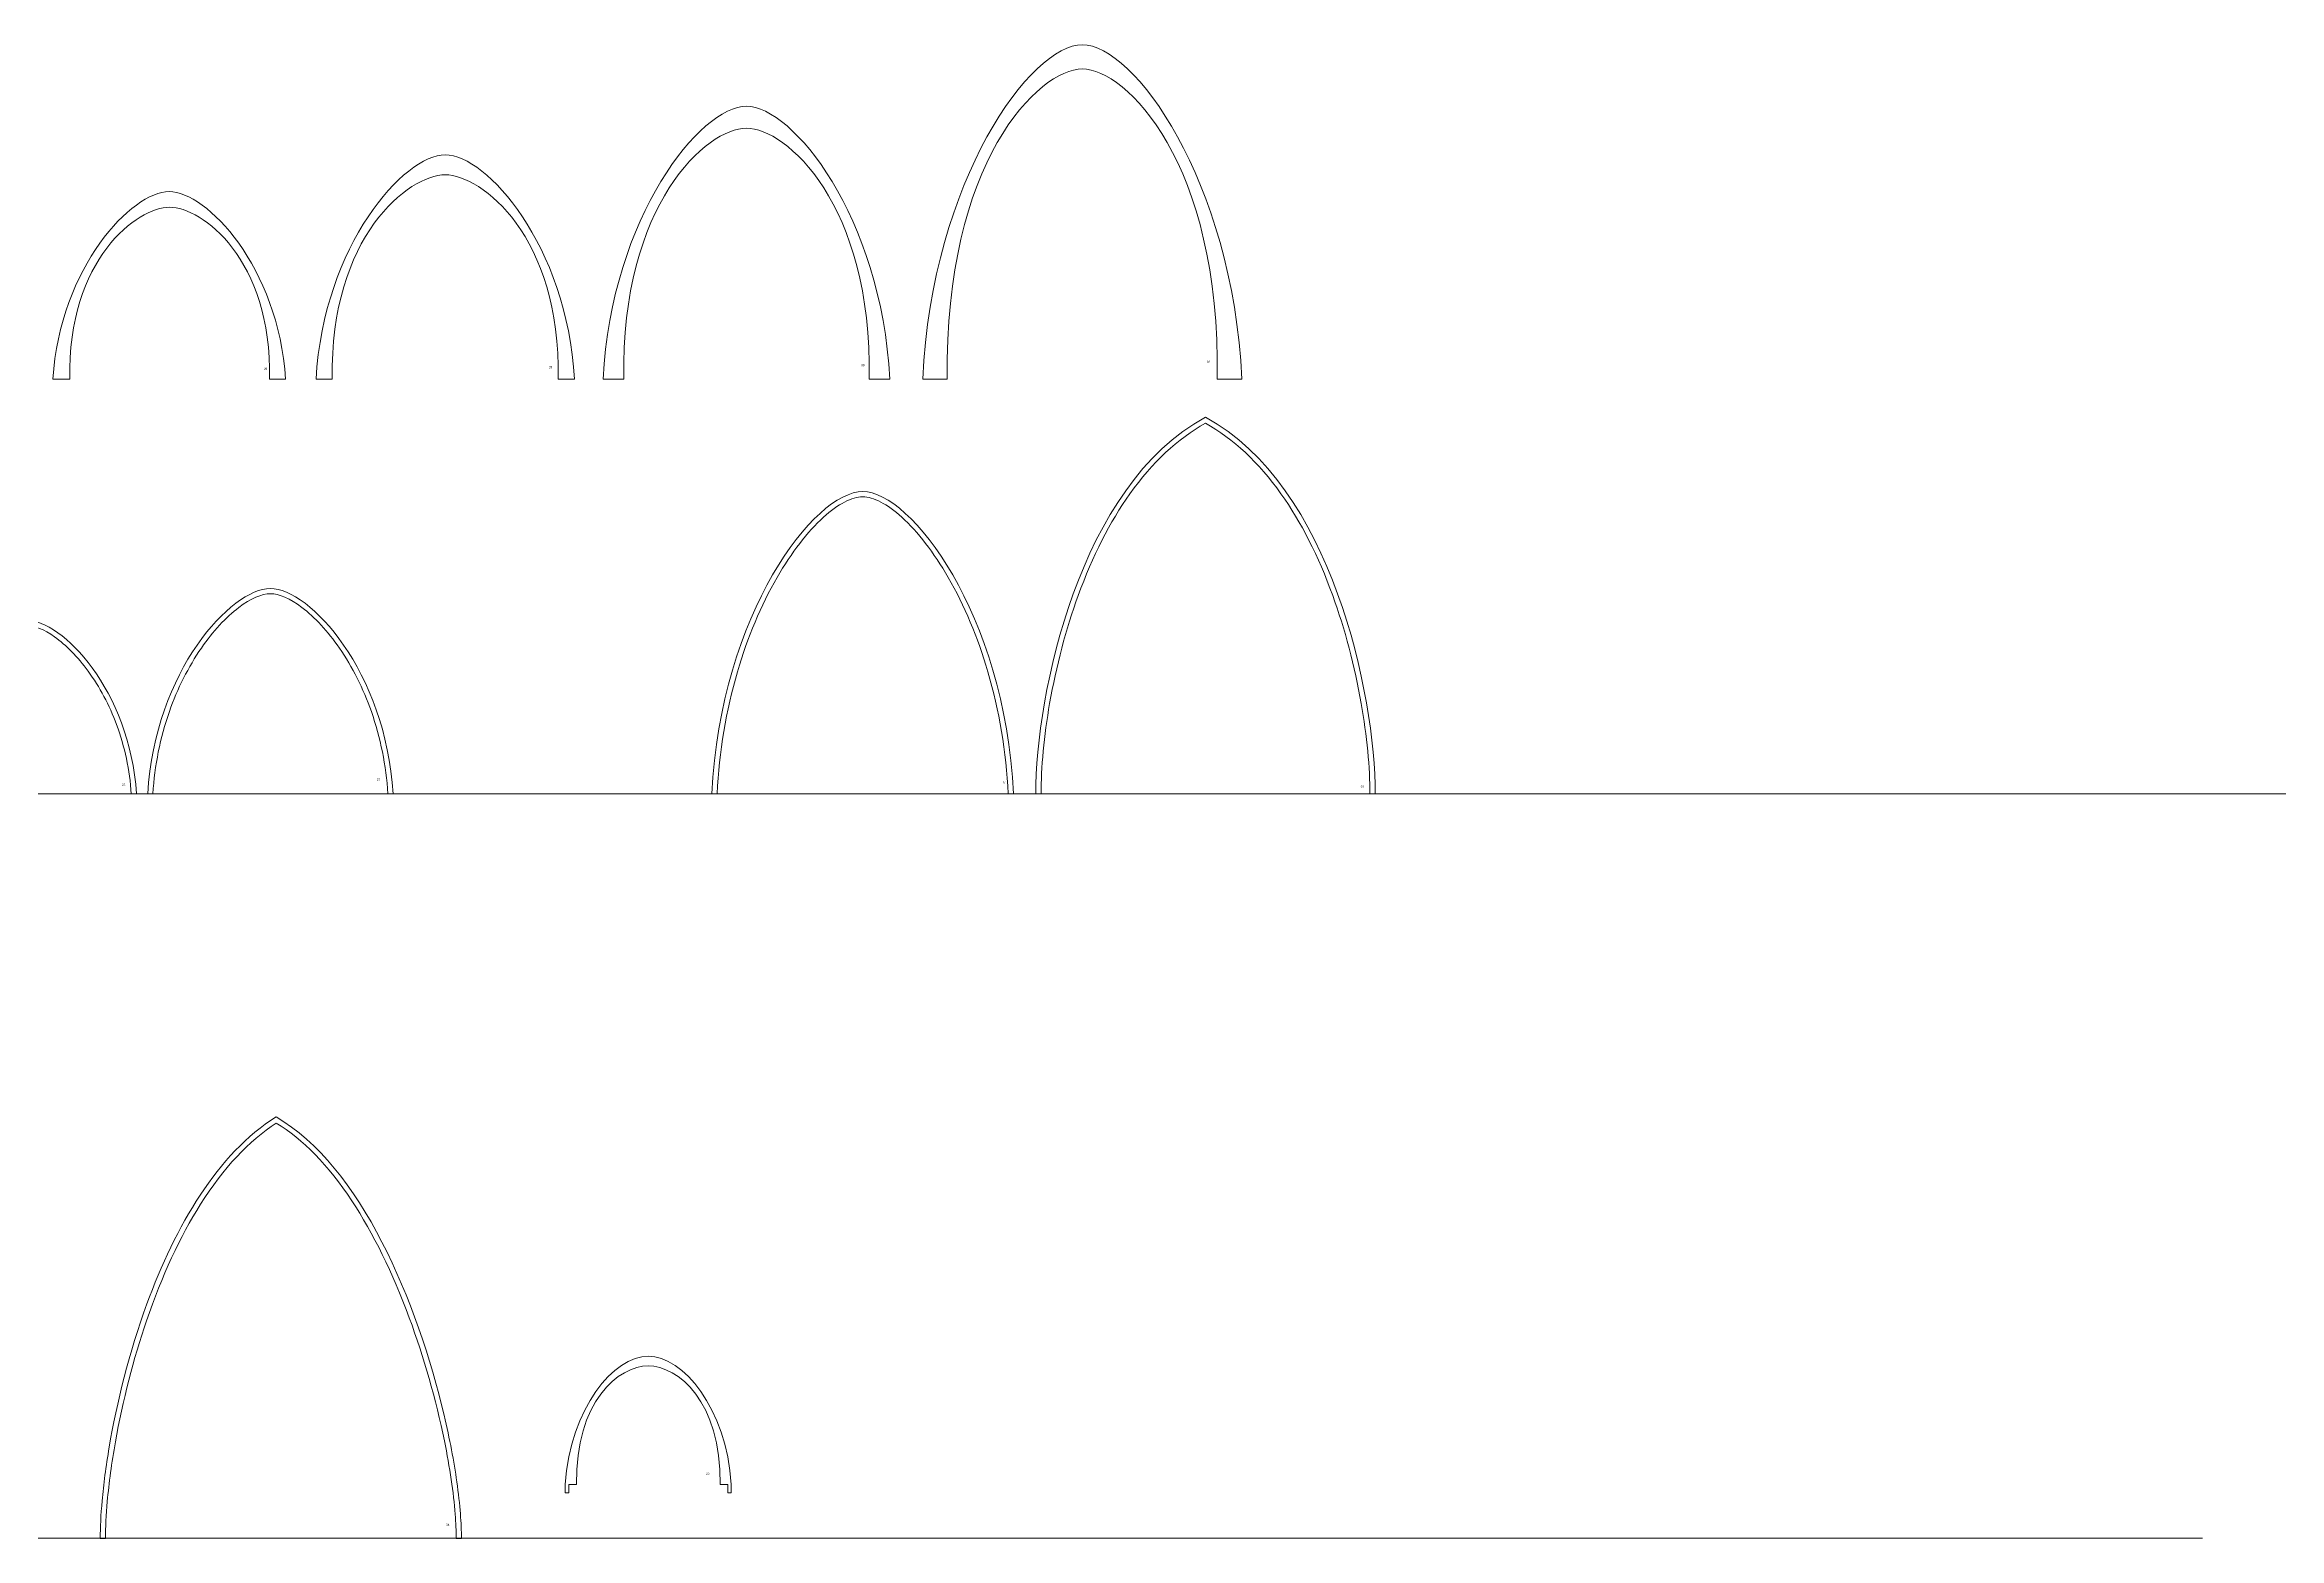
# Model space of a CAD drawing. Header units: inches. Extents: x -11188 to 11060, y -18103 to 6291.
# Drawn here: x 923 to 4767, y -16063 to -13495 of the extents above; entities that cross this region are included whole.
import ezdxf

# ---------------------------------------------------------------- set-up
doc = ezdxf.new("R2010")
doc.units = ezdxf.units.IN
doc.header["$MEASUREMENT"] = 0
for name, color, linetype, lineweight in [('ARCHES', 7, 'Continuous', 9), ('NAILERS', 7, 'Continuous', 9), ('PRINT', 7, 'Continuous', 9), ('SECT-ELEV_dwg', 8, 'Continuous', 9), ('SPIRE', 7, 'Continuous', 9)]:
    doc.layers.add(name, color=color, linetype=linetype, lineweight=lineweight)
doc.styles.add('Arial', font='arial.ttf', dxfattribs={"height": 0.303706})

# ---------------------------------------------------------------- blocks, each defined once
blk = doc.blocks.new('SECT-ELEV_dwg_block 4-315352-Level 1')
at = {"layer": 'SPIRE'}
for points in [[(-22.17, -6.19), (-30.54, -11.41), (-36.6, -21.87), (-40.68, -32.99)], [(1.92, -48.95), (-1.89, -32.8), (-10.03, -13.12), (-22.17, -6.19)], [(-32.99, -18.69), (-29.72, -13.53), (-26.08, -9.62), (-22.15, -7.07)], [(-22.15, -7.07), (-18.33, -9.36), (-14.68, -13.1), (-11.31, -18.21)], [(-40.74, -35.4), (-38.54, -28.98), (-35.94, -23.35), (-32.99, -18.69)], [(-11.31, -18.21), (-8.25, -22.84), (-5.47, -28.48), (-3.07, -34.98)], [(-40.68, -32.99), (-43.24, -39.95), (-45.01, -47.17), (-46.09, -53.52)], [(-3.07, -34.98), (-0.99, -40.59), (0.75, -46.69), (1.96, -52.62)], [(-45.2, -52.77), (-44.15, -46.88), (-42.61, -40.87), (-40.74, -35.4)], [(3.74, -58.48), (3.33, -55.56), (2.72, -52.33), (1.92, -48.95)], [(-46.09, -53.52), (-46.56, -56.28), (-46.89, -58.87), (-47.1, -61.2)], [(-46.36, -61.29), (-46.12, -58.65), (-45.73, -55.75), (-45.2, -52.77)], [(1.96, -52.62), (2.74, -56.43), (3.26, -60.03), (3.5, -63.11)], [(4.25, -63.08), (4.14, -61.66), (3.97, -60.12), (3.74, -58.48)], [(-47.1, -61.2), (-47.28, -63.2), (-47.37, -65.01), (-47.37, -66.58)], [(-46.62, -66.58), (-46.62, -65), (-46.53, -63.21), (-46.36, -61.29)], [(-46.36, -61.29), (-46.36, -61.29), (-46.36, -61.29), (-46.36, -61.29)], [(3.5, -63.11), (3.6, -64.36), (3.65, -65.52), (3.65, -66.58)], [(4.4, -66.58), (4.4, -65.52), (4.35, -64.35), (4.25, -63.08)], [(-47.37, -66.58), (-47.37, -66.58), (-46.62, -66.58), (-46.62, -66.58)], [(3.65, -66.58), (3.65, -66.58), (4.4, -66.58), (4.4, -66.58)]]:
    blk.add_open_spline(points, degree=3, dxfattribs=at)
at = {"layer": 'SPIRE', "insert": (2.19, -64.48), "char_height": 0.304, "width": 0.4878, "attachment_point": 1, "line_spacing_factor": 0.938532, "style": 'Arial'}
blk.add_mtext('34', dxfattribs=at)
blk = doc.blocks.new('SECT-ELEV_dwg_block 6-315354-Level 1')
at = {"layer": 'NAILERS'}
for points in [[(243.32, 94.07), (225.23, 84.39), (219, 54.33), (219, 40.09)], [(232.5, 83.12), (235.69, 87.6), (239.32, 91), (243.32, 93.22)], [(267.65, 40.09), (267.65, 54.33), (261.41, 84.39), (243.32, 94.07)], [(243.32, 93.22), (247.32, 91), (250.96, 87.6), (254.14, 83.12)], [(225.08, 68.53), (227.13, 74.17), (229.62, 79.07), (232.5, 83.12)], [(254.14, 83.12), (257.02, 79.07), (259.51, 74.17), (261.56, 68.53)], [(220.99, 53.04), (221.92, 58.38), (223.34, 63.74), (225.08, 68.53)], [(261.56, 68.53), (263.3, 63.74), (264.72, 58.38), (265.65, 53.04)], [(219.75, 40.09), (219.75, 43.84), (220.19, 48.44), (220.99, 53.04)], [(265.65, 53.04), (266.45, 48.44), (266.9, 43.84), (266.9, 40.09)], [(219, 40.09), (219, 40.09), (219.75, 40.09), (219.75, 40.09)], [(266.9, 40.09), (266.9, 40.09), (267.65, 40.09), (267.65, 40.09)]]:
    blk.add_open_spline(points, degree=3, dxfattribs=at)
at = {"layer": 'NAILERS', "insert": (265.57, 41.35), "char_height": 0.304, "width": 0.4878, "attachment_point": 1, "line_spacing_factor": 0.938532, "style": 'Arial'}
blk.add_mtext('33', dxfattribs=at)
blk = doc.blocks.new('SECT-ELEV_dwg_block 7-315355-Level 1')
at = {"layer": 'NAILERS'}
for points in [[(194.19, 83.43), (187.27, 83.43), (173.87, 66.04), (172.56, 40.11)], [(215.81, 40.11), (214.5, 66.04), (201.1, 83.43), (194.19, 83.43)], [(188.57, 79.75), (190.66, 81.64), (192.65, 82.68), (194.19, 82.68)], [(194.19, 82.68), (195.72, 82.68), (197.71, 81.64), (199.8, 79.75)], [(181.92, 71.12), (183.98, 74.69), (186.28, 77.68), (188.57, 79.75)], [(199.8, 79.75), (202.09, 77.68), (204.39, 74.69), (206.45, 71.12)], [(176.24, 57.61), (177.69, 62.56), (179.6, 67.1), (181.92, 71.12)], [(206.45, 71.12), (208.77, 67.1), (210.68, 62.56), (212.13, 57.61)], [(173.31, 40.11), (173.62, 46.15), (174.6, 52.04), (176.24, 57.61)], [(212.13, 57.61), (213.77, 52.04), (214.75, 46.15), (215.06, 40.11)], [(172.56, 40.11), (172.56, 40.11), (173.31, 40.09), (173.31, 40.09)], [(173.31, 40.09), (173.31, 40.1), (173.31, 40.11), (173.31, 40.11)], [(215.06, 40.09), (215.06, 40.09), (215.81, 40.11), (215.81, 40.11)], [(215.06, 40.11), (215.06, 40.11), (215.06, 40.1), (215.06, 40.09)]]:
    blk.add_open_spline(points, degree=3, dxfattribs=at)
at = {"layer": 'NAILERS', "insert": (214.27, 41.86), "char_height": 0.304, "width": 0.4878, "attachment_point": 1, "line_spacing_factor": 0.938532, "style": 'Arial'}
blk.add_mtext('31', dxfattribs=at)
blk = doc.blocks.new('SECT-ELEV_dwg_block 8-315356-Level 1')
at = {"layer": 'NAILERS'}
for points in [[(109.29, 69.54), (103.66, 69.54), (92.76, 57.72), (91.7, 40.12)], [(104.77, 66.82), (106.45, 68.09), (108.05, 68.79), (109.29, 68.79)], [(126.88, 40.12), (125.81, 57.72), (114.91, 69.54), (109.29, 69.54)], [(109.29, 68.79), (110.52, 68.79), (112.13, 68.09), (113.81, 66.82)], [(99.4, 61), (101.06, 63.41), (102.92, 65.42), (104.77, 66.82)], [(113.81, 66.82), (115.66, 65.42), (117.51, 63.41), (119.18, 61)], [(94.81, 51.89), (95.98, 55.23), (97.53, 58.29), (99.4, 61)], [(119.18, 61), (121.05, 58.29), (122.59, 55.23), (123.76, 51.89)], [(92.45, 40.12), (92.7, 44.18), (93.49, 48.14), (94.81, 51.89)], [(123.76, 51.89), (125.08, 48.14), (125.87, 44.18), (126.13, 40.12)], [(91.7, 40.12), (91.7, 40.12), (92.45, 40.09), (92.45, 40.09)], [(92.45, 40.09), (92.45, 40.1), (92.45, 40.11), (92.45, 40.12)], [(126.13, 40.09), (126.13, 40.09), (126.88, 40.12), (126.88, 40.12)], [(126.13, 40.12), (126.13, 40.11), (126.13, 40.1), (126.13, 40.09)]]:
    blk.add_open_spline(points, degree=3, dxfattribs=at)
at = {"layer": 'NAILERS', "insert": (124.54, 42.32), "char_height": 0.304, "width": 0.4878, "attachment_point": 1, "line_spacing_factor": 0.938532, "style": 'Arial'}
blk.add_mtext('27', dxfattribs=at)
blk = doc.blocks.new('SECT-ELEV_dwg_block 11-315358-Level 1')
at = {"layer": 'NAILERS'}
for points in [[(58.59, 40.12), (59.55, 55.01), (69.31, 65), (74.35, 65)], [(74.35, 64.25), (73.25, 64.25), (71.82, 63.67), (70.33, 62.6)], [(74.35, 65), (79.39, 65), (89.15, 55.01), (90.1, 40.12)], [(78.36, 62.6), (76.87, 63.67), (75.44, 64.25), (74.35, 64.25)], [(70.33, 62.6), (68.68, 61.42), (67.03, 59.73), (65.54, 57.7)], [(83.15, 57.7), (81.67, 59.73), (80.01, 61.42), (78.36, 62.6)], [(65.54, 57.7), (63.87, 55.42), (62.5, 52.84), (61.45, 50.03)], [(87.24, 50.03), (86.2, 52.84), (84.82, 55.42), (83.15, 57.7)], [(61.45, 50.03), (60.27, 46.86), (59.56, 43.52), (59.34, 40.09)], [(89.35, 40.09), (89.13, 43.52), (88.42, 46.86), (87.24, 50.03)], [(59.34, 40.09), (59.34, 40.09), (58.59, 40.12), (58.59, 40.12)], [(90.1, 40.12), (90.1, 40.12), (89.35, 40.09), (89.35, 40.09)]]:
    blk.add_open_spline(points, degree=3, dxfattribs=at)
blk = doc.blocks.new('SECT-ELEV_dwg_block 10-315359-Level 1')
blk.add_blockref('SECT-ELEV_dwg_block 11-315358-Level 1', (0, 0))
at = {"layer": 'NAILERS', "insert": (88.03, 41.56), "char_height": 0.304, "width": 0.4878, "attachment_point": 1, "line_spacing_factor": 0.938532, "style": 'Arial'}
blk.add_mtext('25', dxfattribs=at)
blk = doc.blocks.new('SECT-ELEV_dwg_block 39-315382-Level 1')
at = {"layer": 'ARCHES', "insert": (243.52, 102.18), "char_height": 0.304, "width": 0.4878, "attachment_point": 1, "line_spacing_factor": 0.938532, "style": 'Arial'}
blk.add_mtext('32', dxfattribs=at)
blk = doc.blocks.new('SECT-ELEV_dwg_block 38-315383-Level 1')
at = {"layer": 'ARCHES'}
for points in [[(202.79, 99.54), (204.17, 128.22), (218.35, 147.46), (225.67, 147.46)], [(225.67, 147.46), (232.99, 147.46), (247.16, 128.22), (248.54, 99.54)], [(225.67, 143.99), (219.44, 143.99), (205.86, 130.66), (206.31, 99.54)], [(245.02, 99.54), (245.47, 130.66), (231.89, 143.99), (225.67, 143.99)], [(206.31, 99.54), (206.31, 99.54), (202.79, 99.54), (202.79, 99.54)], [(248.54, 99.54), (248.54, 99.54), (245.02, 99.54), (245.02, 99.54)]]:
    blk.add_open_spline(points, degree=3, dxfattribs=at)
blk.add_blockref('SECT-ELEV_dwg_block 39-315382-Level 1', (0, 0))
blk = doc.blocks.new('SECT-ELEV_dwg_block 37-315384-Level 1')
blk.add_blockref('SECT-ELEV_dwg_block 38-315383-Level 1', (0, 0))
blk = doc.blocks.new('SECT-ELEV_dwg_block 42-315385-Level 1')
at = {"layer": 'ARCHES', "insert": (193.97, 101.69), "char_height": 0.304, "width": 0.4878, "attachment_point": 1, "line_spacing_factor": 0.938532, "style": 'Arial'}
blk.add_mtext('30', dxfattribs=at)
blk = doc.blocks.new('SECT-ELEV_dwg_block 41-315386-Level 1')
at = {"layer": 'ARCHES'}
for points in [[(156.98, 99.54), (158.23, 122.94), (170.96, 138.64), (177.53, 138.64)], [(177.53, 138.64), (184.11, 138.64), (196.84, 122.94), (198.08, 99.54)], [(177.53, 135.5), (171.88, 135.5), (159.54, 124.71), (159.93, 99.54)], [(195.14, 99.54), (195.52, 124.71), (183.19, 135.5), (177.53, 135.5)], [(159.93, 99.54), (159.93, 99.54), (156.98, 99.54), (156.98, 99.54)], [(198.08, 99.54), (198.08, 99.54), (195.14, 99.54), (195.14, 99.54)]]:
    blk.add_open_spline(points, degree=3, dxfattribs=at)
blk.add_blockref('SECT-ELEV_dwg_block 42-315385-Level 1', (0, 0))
blk = doc.blocks.new('SECT-ELEV_dwg_block 40-315387-Level 1')
blk.add_blockref('SECT-ELEV_dwg_block 41-315386-Level 1', (0, 0))
blk = doc.blocks.new('SECT-ELEV_dwg_block 45-315388-Level 1')
at = {"layer": 'ARCHES', "insert": (149.22, 101.41), "char_height": 0.304, "width": 0.4878, "attachment_point": 1, "line_spacing_factor": 0.938532, "style": 'Arial'}
blk.add_mtext('28', dxfattribs=at)
blk = doc.blocks.new('SECT-ELEV_dwg_block 44-315389-Level 1')
at = {"layer": 'ARCHES'}
for points in [[(115.83, 99.54), (116.95, 118.77), (128.43, 131.68), (134.35, 131.68)], [(134.35, 131.68), (140.28, 131.68), (151.75, 118.77), (152.88, 99.54)], [(134.35, 128.82), (129.15, 128.82), (117.8, 120.04), (118.16, 99.54)], [(150.55, 99.54), (150.91, 120.04), (139.56, 128.82), (134.35, 128.82)], [(118.16, 99.54), (118.16, 99.54), (115.83, 99.54), (115.83, 99.54)], [(152.88, 99.54), (152.88, 99.54), (150.55, 99.54), (150.55, 99.54)]]:
    blk.add_open_spline(points, degree=3, dxfattribs=at)
blk.add_blockref('SECT-ELEV_dwg_block 45-315388-Level 1', (0, 0))
blk = doc.blocks.new('SECT-ELEV_dwg_block 43-315390-Level 1')
blk.add_blockref('SECT-ELEV_dwg_block 44-315389-Level 1', (0, 0))
blk = doc.blocks.new('SECT-ELEV_dwg_block 48-315391-Level 1')
at = {"layer": 'ARCHES', "insert": (108.36, 101.2), "char_height": 0.304, "width": 0.4878, "attachment_point": 1, "line_spacing_factor": 0.938532, "style": 'Arial'}
blk.add_mtext('26', dxfattribs=at)
blk = doc.blocks.new('SECT-ELEV_dwg_block 47-315392-Level 1')
at = {"layer": 'ARCHES'}
for points in [[(78.12, 99.54), (79.14, 115.63), (89.46, 126.42), (94.79, 126.42)], [(94.79, 126.42), (100.13, 126.42), (110.45, 115.63), (111.46, 99.54)], [(94.85, 124.18), (90.25, 124.18), (80.21, 116.79), (80.52, 99.54)], [(109.18, 99.54), (109.49, 116.79), (99.46, 124.18), (94.85, 124.18)], [(80.52, 99.54), (80.52, 99.54), (78.12, 99.54), (78.12, 99.54)], [(111.46, 99.54), (111.46, 99.54), (109.18, 99.54), (109.18, 99.54)]]:
    blk.add_open_spline(points, degree=3, dxfattribs=at)
blk.add_blockref('SECT-ELEV_dwg_block 48-315391-Level 1', (0, 0))
blk = doc.blocks.new('SECT-ELEV_dwg_block 46-315393-Level 1')
blk.add_blockref('SECT-ELEV_dwg_block 47-315392-Level 1', (0, 0))
blk = doc.blocks.new('SECT-ELEV_dwg_block 130-315411-Level 1')
at = {"layer": 'PRINT'}
for points in [[(42.81, -58.87), (43.53, -47.86), (49.78, -40.47), (54.71, -40.47)], [(54.71, -40.47), (59.64, -40.47), (65.89, -47.86), (66.61, -58.87)], [(54.71, -41.86), (50.49, -41.86), (44.21, -46.96), (44.44, -58.87)], [(64.99, -58.87), (65.21, -46.96), (58.93, -41.86), (54.71, -41.86)], [(42.81, -60.08), (42.81, -60.08), (42.81, -58.87), (42.81, -58.87)], [(43.31, -60.08), (43.31, -60.08), (42.81, -60.08), (42.81, -60.08)], [(43.31, -58.87), (43.31, -58.87), (43.31, -60.08), (43.31, -60.08)], [(44.44, -58.87), (44.44, -58.87), (43.31, -58.87), (43.31, -58.87)], [(66.11, -58.87), (66.11, -58.87), (64.99, -58.87), (64.99, -58.87)], [(66.11, -60.08), (66.11, -60.08), (66.11, -58.87), (66.11, -58.87)], [(66.61, -60.08), (66.61, -60.08), (66.11, -60.08), (66.11, -60.08)], [(66.61, -58.87), (66.61, -58.87), (66.61, -60.08), (66.61, -60.08)]]:
    blk.add_open_spline(points, degree=3, dxfattribs=at)
at = {"layer": 'PRINT', "insert": (62.99, -57.18), "char_height": 0.304, "width": 0.4878, "attachment_point": 1, "line_spacing_factor": 0.938532, "style": 'Arial'}
blk.add_mtext('20', dxfattribs=at)
blk = doc.blocks.new('SECT-ELEV_dwg-315180-Level 1')
at = {"lineweight": 9}
for p, q in [((-2118.2, -14783.4), (11059.8, -14783.4)), ((-1669.2, -16063.4), (4634.6, -16063.4))]:
    blk.add_line(p, q, dxfattribs=at)
at = {"xscale": 12, "yscale": 12, "zscale": 12}
for name, p in [('SECT-ELEV_dwg_block 37-315384-Level 1', (0, -15264.5)), ('SECT-ELEV_dwg_block 40-315387-Level 1', (0, -15264.5)), ('SECT-ELEV_dwg_block 43-315390-Level 1', (0, -15264.5)), ('SECT-ELEV_dwg_block 46-315393-Level 1', (0, -15264.5)), ('SECT-ELEV_dwg_block 6-315354-Level 1', (0, -15264.5)), ('SECT-ELEV_dwg_block 7-315355-Level 1', (0, -15264.5)), ('SECT-ELEV_dwg_block 8-315356-Level 1', (0, -15264.5)), ('SECT-ELEV_dwg_block 10-315359-Level 1', (0, -15264.5)), ('SECT-ELEV_dwg_block 4-315352-Level 1', (1587.3, -15264.5)), ('SECT-ELEV_dwg_block 130-315411-Level 1', (1305, -15264.5))]:
    blk.add_blockref(name, p, dxfattribs=at)

msp = doc.modelspace()

# ---------------------------------------------------------------- block references
at = {"layer": 'SECT-ELEV_dwg', "color": 7}
msp.add_blockref('SECT-ELEV_dwg-315180-Level 1', (0, 0), dxfattribs=at)

doc.saveas('drawing.dxf')
